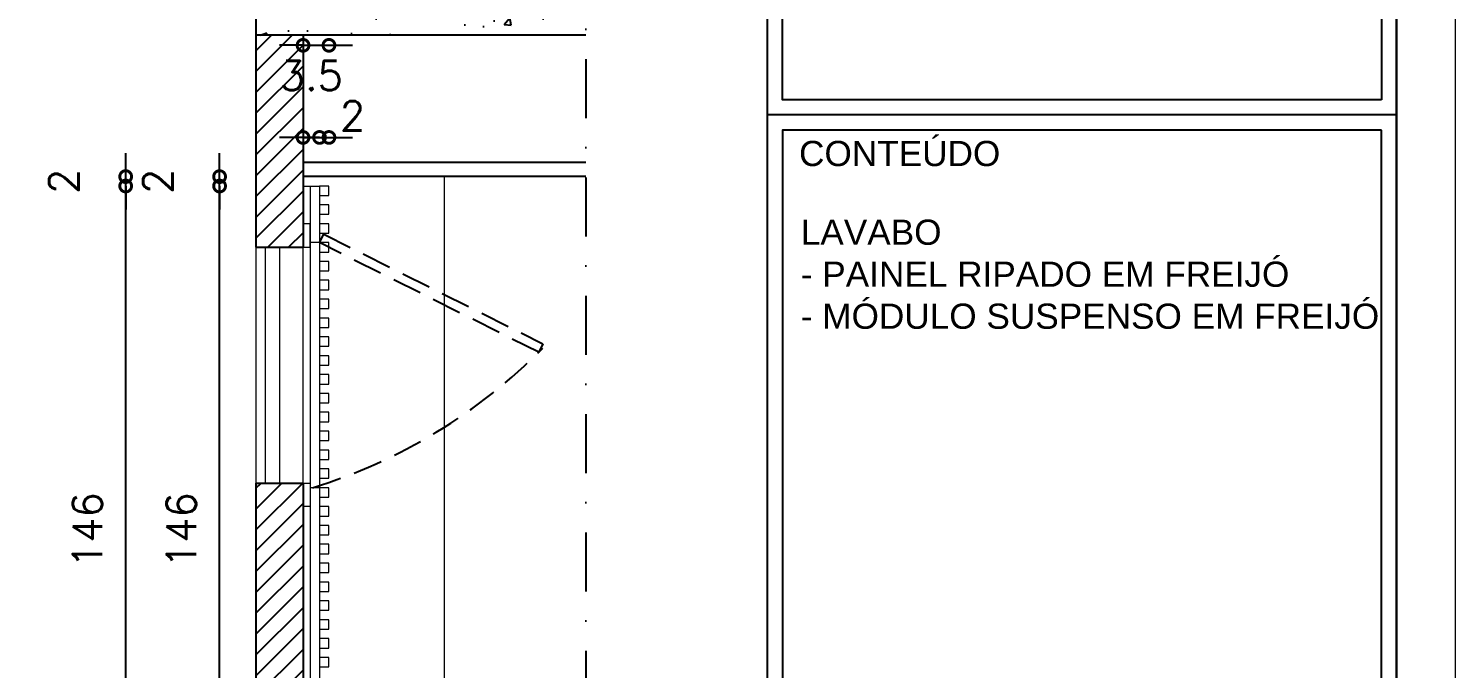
# Model space of a CAD drawing. Extents: x 126968 to 132038, y -1805 to 3860.
# Drawn here: x 129507.4 to 129810.2, y -548 to -412.3 of the extents above; entities that cross this region are included whole.
import ezdxf

# ---------------------------------------------------------------- set-up
doc = ezdxf.new("R2010")
doc.units = 0
doc.header["$MEASUREMENT"] = 0
doc.header["$PDMODE"] = 3
doc.linetypes.add('DASHDOT', pattern=[1, 0.5, -0.25, 0, -0.25])
doc.linetypes.add('HIDDEN', pattern=[0.375, 0.25, -0.125])
doc.layers.get('0').update_dxf_attribs({"linetype": 'CONTINUOUS'})
doc.layers.get('Defpoints').update_dxf_attribs({"linetype": 'CONTINUOUS'})
for name, color, linetype in [('ARQ-CARIMBO', 1, 'CONTINUOUS'), ('PENA01', 1, 'CONTINUOUS'), ('PENA02', 2, 'CONTINUOUS'), ('PENA06', 6, 'CONTINUOUS')]:
    doc.layers.add(name, color=color, linetype=linetype)
for name, color, linetype, lineweight in [('COTA', 8, 'CONTINUOUS', 5), ('PENA 02', 2, 'CONTINUOUS', 9), ('PENA 03', 3, 'CONTINUOUS', 15), ('PENA 04', 4, 'CONTINUOUS', 20), ('PENA 05', 5, 'CONTINUOUS', 25)]:
    doc.layers.add(name, color=color, linetype=linetype, lineweight=lineweight)
doc.layers.add('PROJEÇÃO', color=1, linetype='HIDDEN', transparency=0.51)
doc.styles.add('Arial', font='arial.ttf', dxfattribs={"height": 0.3125})
doc.styles.get("Standard").update_dxf_attribs({"font": 'romans.shx'})
doc.dimstyles.new('COTAS_1_25', dxfattribs={"dimscale": 25, "dimtxt": 0.25, "dimasz": 0.2, "dimexe": 0.1, "dimexo": 0.2, "dimgap": 0.2, "dimtad": 1, "dimdsep": 46, "dimtxsty": 'Standard', "dimblk1": 'DOTSMALL', "dimblk2": 'DOTSMALL', "dimsah": 1, "dimcen": 0.1, "dimdle": 0.1, "dimse1": 1, "dimse2": 1, "dimclrt": 2, "dimadec": 0, "dimazin": 0, "dimtfac": 1, "dimtmove": 2, "dimatfit": 3, "dimldrblk": 'DOTSMALL', "dimfxl": 1, "dimtolj": 1, "dimtzin": 0, "dimarcsym": 0})

# ---------------------------------------------------------------- blocks, each defined once
blk = doc.blocks.new('_DOTSMALL')
at = {"color": 0, "linetype": 'ByBlock', "const_width": 0.5}
blk.add_lwpolyline([(-0.0625, 0, 1), (0.0625, 0, 1)], format="xyb", close=True, dxfattribs=at)
blk = doc.blocks.new('*D16')
at = {"layer": 'COTA', "color": 0, "lineweight": -2, "transparency": 16777216}
for p, q in [((129547.96, -443.67), (129547.96, -438.67)), ((129547.96, -445.67), (129547.96, -443.67)), ((129547.96, -445.67), (129547.96, -450.67))]:
    blk.add_line(p, q, dxfattribs=at)
at = {"layer": 'Defpoints', "color": 0, "transparency": 16777216}
for p in [(129547.96, -443.67), (129565.67, -443.67), (129565.67, -445.67)]:
    blk.add_point(p, dxfattribs=at)
at = {"layer": 'COTA', "color": 0, "lineweight": -2, "transparency": 16777216, "xscale": 5, "yscale": 5, "zscale": 5}
for p, rotation in [((129547.96, -443.67), 270), ((129547.96, -445.67), 90)]:
    blk.add_blockref('_DOTSMALL', p, dxfattribs=dict(at, rotation=rotation))
at = {"layer": 'COTA', "color": 2, "transparency": 16777216, "insert": (129534.84, -444.67), "char_height": 6.25, "attachment_point": 5, "rotation": 90}
blk.add_mtext('\\A1;2', dxfattribs=at)
blk = doc.blocks.new('*D22')
at = {"layer": 'COTA', "color": 0, "lineweight": -2, "transparency": 16777216}
blk.add_line((129528.03, -594.17), (129528.03, -443.17), dxfattribs=at)
at = {"layer": 'Defpoints', "color": 0, "transparency": 16777216}
for p in [(129528.03, -445.67), (129565.67, -445.67), (129565.67, -591.67)]:
    blk.add_point(p, dxfattribs=at)
at = {"layer": 'COTA', "color": 0, "lineweight": -2, "transparency": 16777216, "xscale": 5, "yscale": 5, "zscale": 5}
for p, rotation in [((129528.03, -445.67), 90), ((129528.03, -591.67), 270)]:
    blk.add_blockref('_DOTSMALL', p, dxfattribs=dict(at, rotation=rotation))
at = {"layer": 'COTA', "color": 2, "transparency": 16777216, "insert": (129519.91, -518.67), "char_height": 6.25, "attachment_point": 5, "rotation": 90}
blk.add_mtext('\\A1;146', dxfattribs=at)
blk = doc.blocks.new('*D23')
at = {"layer": 'COTA', "color": 0, "lineweight": -2, "transparency": 16777216}
for p, q in [((129528.03, -443.67), (129528.03, -438.67)), ((129528.03, -445.67), (129528.03, -443.67)), ((129528.03, -445.67), (129528.03, -450.67))]:
    blk.add_line(p, q, dxfattribs=at)
at = {"layer": 'Defpoints', "color": 0, "transparency": 16777216}
for p in [(129528.03, -443.67), (129565.67, -443.67), (129565.67, -445.67)]:
    blk.add_point(p, dxfattribs=at)
at = {"layer": 'COTA', "color": 0, "lineweight": -2, "transparency": 16777216, "xscale": 5, "yscale": 5, "zscale": 5}
for p, rotation in [((129528.03, -443.67), 270), ((129528.03, -445.67), 90)]:
    blk.add_blockref('_DOTSMALL', p, dxfattribs=dict(at, rotation=rotation))
at = {"layer": 'COTA', "color": 2, "transparency": 16777216, "insert": (129514.91, -444.67), "char_height": 6.25, "attachment_point": 5, "rotation": 90}
blk.add_mtext('\\A1;2', dxfattribs=at)
blk = doc.blocks.new('*D25')
at = {"layer": 'COTA', "color": 0, "lineweight": -2, "transparency": 16777216}
blk.add_line((129547.96, -594.17), (129547.96, -443.17), dxfattribs=at)
at = {"layer": 'Defpoints', "color": 0, "transparency": 16777216}
for p in [(129547.96, -445.67), (129565.67, -445.67), (129565.67, -591.67)]:
    blk.add_point(p, dxfattribs=at)
at = {"layer": 'COTA', "color": 0, "lineweight": -2, "transparency": 16777216, "xscale": 5, "yscale": 5, "zscale": 5}
for p, rotation in [((129547.96, -445.67), 90), ((129547.96, -591.67), 270)]:
    blk.add_blockref('_DOTSMALL', p, dxfattribs=dict(at, rotation=rotation))
at = {"layer": 'COTA', "color": 2, "transparency": 16777216, "insert": (129539.84, -518.67), "char_height": 6.25, "attachment_point": 5, "rotation": 90}
blk.add_mtext('\\A1;146', dxfattribs=at)
blk = doc.blocks.new('*D93')
at = {"layer": 'COTA', "color": 0, "lineweight": -2, "transparency": 16777216}
for p, q in [((129565.67, -435.36), (129560.67, -435.36)), ((129565.67, -435.36), (129569.17, -435.36)), ((129569.17, -435.36), (129574.17, -435.36))]:
    blk.add_line(p, q, dxfattribs=at)
at = {"layer": 'Defpoints', "color": 0, "transparency": 16777216}
for p in [(129569.17, -435.36), (129565.67, -445.67), (129569.17, -445.67)]:
    blk.add_point(p, dxfattribs=at)
at = {"layer": 'COTA', "color": 0, "lineweight": -2, "transparency": 16777216, "xscale": 5, "yscale": 5, "zscale": 5}
blk.add_blockref('_DOTSMALL', (129565.67, -435.36), dxfattribs=at)
at = {"layer": 'COTA', "color": 0, "lineweight": -2, "transparency": 16777216, "xscale": 5, "yscale": 5, "zscale": 5, "rotation": 180}
blk.add_blockref('_DOTSMALL', (129569.17, -435.36), dxfattribs=at)
at = {"layer": 'COTA', "color": 2, "transparency": 16777216, "insert": (129567.42, -422.24), "char_height": 6.25, "attachment_point": 5}
blk.add_mtext('\\A1;3.5', dxfattribs=at)
blk = doc.blocks.new('*D94')
at = {"layer": 'COTA', "color": 0, "lineweight": -2, "transparency": 16777216}
for p, q in [((129569.17, -435.36), (129564.17, -435.36)), ((129569.17, -435.36), (129571.17, -435.36)), ((129571.17, -435.36), (129576.17, -435.36))]:
    blk.add_line(p, q, dxfattribs=at)
at = {"layer": 'Defpoints', "color": 0, "transparency": 16777216}
for p in [(129571.17, -435.36), (129569.17, -445.67), (129571.17, -445.67)]:
    blk.add_point(p, dxfattribs=at)
at = {"layer": 'COTA', "color": 0, "lineweight": -2, "transparency": 16777216, "xscale": 5, "yscale": 5, "zscale": 5}
blk.add_blockref('_DOTSMALL', (129569.17, -435.36), dxfattribs=at)
at = {"layer": 'COTA', "color": 0, "lineweight": -2, "transparency": 16777216, "xscale": 5, "yscale": 5, "zscale": 5, "rotation": 180}
blk.add_blockref('_DOTSMALL', (129571.17, -435.36), dxfattribs=at)
at = {"layer": 'COTA', "color": 2, "transparency": 16777216, "insert": (129576.17, -430.79), "char_height": 6.25, "attachment_point": 5}
blk.add_mtext('\\A1;2', dxfattribs=at)
blk = doc.blocks.new('*D95')
at = {"layer": 'COTA', "color": 0, "lineweight": -2, "transparency": 16777216}
for p, q in [((129565.67, -415.82), (129560.67, -415.82)), ((129565.67, -415.82), (129571.17, -415.82)), ((129571.17, -415.82), (129576.17, -415.82))]:
    blk.add_line(p, q, dxfattribs=at)
at = {"layer": 'Defpoints', "color": 0, "transparency": 16777216}
for p in [(129571.17, -415.82), (129565.67, -445.67), (129571.17, -445.67)]:
    blk.add_point(p, dxfattribs=at)
at = {"layer": 'COTA', "color": 0, "lineweight": -2, "transparency": 16777216, "xscale": 5, "yscale": 5, "zscale": 5}
blk.add_blockref('_DOTSMALL', (129565.67, -415.82), dxfattribs=at)
at = {"layer": 'COTA', "color": 0, "lineweight": -2, "transparency": 16777216, "xscale": 5, "yscale": 5, "zscale": 5, "rotation": 180}
blk.add_blockref('_DOTSMALL', (129571.17, -415.82), dxfattribs=at)
at = {"layer": 'COTA', "color": 2, "transparency": 16777216, "insert": (129568.42, -402.7), "char_height": 6.25, "attachment_point": 5}
blk.add_mtext('\\A1;5.5', dxfattribs=at)

msp = doc.modelspace()

# ---------------------------------------------------------------- hatches: boundary and pattern name
at = {"layer": 'PENA06'}
h = msp.add_hatch(dxfattribs=at)
h.set_pattern_fill('AR-CONC', color=256, scale=2.5)
h.set_pattern_definition([(50, (89948.35, -4138.623), (17.9315046, -1.5688034), [1.875, -20.625]), (355, (89948.35, -4138.623), (-3.468783, 18.804803), [1.5, -16.5]), (100.451444, (89949.844, -4138.754), (14.462721, 17.236), [1.593505, -17.528553]), (46.1842, (89948.35, -4133.623), (26.681033, -4.137982), [2.8125, -30.9375]), (96.635635, (89950.573, -4133.968), (23.366549, 24.352965), [2.390259, -26.292844]), (351.184164, (89948.35, -4133.623), (23.366549, 24.352965), [2.25, -24.75]), (21, (89950.85, -4134.873), (14.9226763, -10.065472), [1.875, -20.625]), (326, (89950.85, -4134.873), (6.082883, 18.128751), [1.5, -16.5]), (71.451445, (89952.093, -4135.712), (21.0055594, 8.063279), [1.593505, -17.528553]), (37.5, (89948.3493, -4138.623), (0.3039964, 8.3223463), [0, -16.3, 0, -16.75, 0, -16.5625]), (7.5, (89948.349, -4138.623), (6.5767384, 9.8602928), [0, -9.55, 0, -15.925, 0, -6.3125]), (327.5, (89942.774, -4138.623), (13.3455609, -0.5638718), [0, -6.25, 0, -19.5, 0, -25.875]), (317.5, (89940.274, -4138.623), (14.5796542, 2.5026246), [0, -8.125, 0, -12.95, 0, -18.375])])
h.paths.add_polyline_path([(129625.666, -403.672), (129555.666, -403.672), (129555.666, -413.672), (129625.666, -413.672)])
h.paths.add_polyline_path([(129625.666, -663.672), (129555.666, -663.672), (129555.666, -673.672), (129625.666, -673.672)])
h = msp.add_hatch(dxfattribs=at)
h.set_pattern_fill('ANSI31', color=256, scale=25)
h.set_pattern_definition([(45, (89948.3493, -4138.6232), (-2.2097087, 2.2097087), [])])
h.paths.add_polyline_path([(129565.666, -508.672), (129555.666, -508.672), (129555.666, -663.672), (129565.666, -663.672)])
h.paths.add_polyline_path([(129565.666, -413.672), (129555.666, -413.672), (129555.666, -458.672), (129565.666, -458.672), (129565.666, -453.672)])
h.paths.add_polyline_path([(129563.52, -422.446), (129570.812, -422.446), (129570.812, -413.071), (129563.52, -413.071)], flags=9)

# ---------------------------------------------------------------- linework, layer by layer
at = {"linetype": 'DASHDOT', "ltscale": 25}
msp.add_line((129625.666, -393.672), (129625.666, -683.672), dxfattribs=at)
at = {"layer": 'ARQ-CARIMBO', "color": 5}
msp.add_line((129797.743, -430.578), (129664.149, -430.578), dxfattribs=at)
at = {"layer": 'PENA 02', "ltscale": 25}
for p, q in [((129595.666, -593.672), (129595.666, -443.672)), ((129555.666, -458.672), (129555.666, -508.672)), ((129565.666, -508.672), (129565.666, -458.672)), ((129567.166, -458.672), (129567.166, -508.672))]:
    msp.add_line(p, q, dxfattribs=at)
at = {"layer": 'PENA 03'}
for p, q in [((129565.666, -445.672), (129569.166, -445.672)), ((129567.166, -445.672), (129567.166, -591.672)), ((129569.166, -445.672), (129569.166, -591.672)), ((129557.666, -458.672), (129557.666, -508.672)), ((129560.666, -458.672), (129560.666, -508.672)), ((129571.166, -457.672), (129567.166, -457.672)), ((129571.166, -509.672), (129567.166, -509.672))]:
    msp.add_line(p, q, dxfattribs=at)
for points in [[(129067.743, -755.203), (129810.243, -755.203), (129810.243, -230.203), (129067.743, -230.203)], [(129569.166, -447.672), (129571.166, -447.672), (129571.166, -445.672), (129569.166, -445.672)], [(129569.166, -451.672), (129571.166, -451.672), (129571.166, -449.672), (129569.166, -449.672)], [(129565.666, -458.672), (129567.166, -458.672), (129567.166, -453.672), (129565.666, -453.672)], [(129569.166, -455.672), (129571.166, -455.672), (129571.166, -453.672), (129569.166, -453.672)], [(129569.166, -459.672), (129571.166, -459.672), (129571.166, -457.672), (129569.166, -457.672)], [(129569.166, -463.672), (129571.166, -463.672), (129571.166, -461.672), (129569.166, -461.672)], [(129569.166, -467.672), (129571.166, -467.672), (129571.166, -465.672), (129569.166, -465.672)], [(129569.166, -471.672), (129571.166, -471.672), (129571.166, -469.672), (129569.166, -469.672)], [(129569.166, -475.672), (129571.166, -475.672), (129571.166, -473.672), (129569.166, -473.672)], [(129569.166, -479.672), (129571.166, -479.672), (129571.166, -477.672), (129569.166, -477.672)], [(129569.166, -483.672), (129571.166, -483.672), (129571.166, -481.672), (129569.166, -481.672)], [(129569.166, -487.672), (129571.166, -487.672), (129571.166, -485.672), (129569.166, -485.672)], [(129569.166, -491.672), (129571.166, -491.672), (129571.166, -489.672), (129569.166, -489.672)], [(129569.166, -495.672), (129571.166, -495.672), (129571.166, -493.672), (129569.166, -493.672)], [(129569.166, -499.672), (129571.166, -499.672), (129571.166, -497.672), (129569.166, -497.672)], [(129569.166, -503.672), (129571.166, -503.672), (129571.166, -501.672), (129569.166, -501.672)], [(129569.166, -507.672), (129571.166, -507.672), (129571.166, -505.672), (129569.166, -505.672)], [(129565.666, -508.672), (129567.166, -508.672), (129567.166, -513.672), (129565.666, -513.672)], [(129569.166, -511.672), (129571.166, -511.672), (129571.166, -509.672), (129569.166, -509.672)], [(129569.166, -515.672), (129571.166, -515.672), (129571.166, -513.672), (129569.166, -513.672)], [(129569.166, -519.672), (129571.166, -519.672), (129571.166, -517.672), (129569.166, -517.672)], [(129569.166, -523.672), (129571.166, -523.672), (129571.166, -521.672), (129569.166, -521.672)], [(129569.166, -527.672), (129571.166, -527.672), (129571.166, -525.672), (129569.166, -525.672)], [(129569.166, -531.672), (129571.166, -531.672), (129571.166, -529.672), (129569.166, -529.672)], [(129569.166, -535.672), (129571.166, -535.672), (129571.166, -533.672), (129569.166, -533.672)], [(129569.166, -539.672), (129571.166, -539.672), (129571.166, -537.672), (129569.166, -537.672)], [(129569.166, -543.672), (129571.166, -543.672), (129571.166, -541.672), (129569.166, -541.672)], [(129569.166, -547.672), (129571.166, -547.672), (129571.166, -545.672), (129569.166, -545.672)]]:
    msp.add_lwpolyline(points, close=True, dxfattribs=at)
at = {"layer": 'PENA 05'}
for p, q in [((129664.149, -245.921), (129664.149, -742.703)), ((129797.743, -742.703), (129797.743, -245.921))]:
    msp.add_line(p, q, dxfattribs=at)
msp.add_lwpolyline([(129110.243, -242.703), (129797.743, -242.703), (129797.743, -742.703), (129110.243, -742.703)], close=True, dxfattribs=at)
at = {"layer": 'PENA01'}
for points in [[(129794.537, -427.372), (129667.388, -427.372), (129667.388, -390.153), (129794.537, -390.153)], [(129794.537, -433.784), (129667.388, -433.784), (129667.388, -636.339), (129794.537, -636.339)]]:
    msp.add_lwpolyline(points, close=True, dxfattribs=at)
at = {"layer": 'PENA06'}
for p, q in [((129555.666, -403.672), (129555.666, -458.672)), ((129625.666, -413.672), (129555.666, -413.672)), ((129565.666, -413.672), (129565.666, -458.672)), ((129625.666, -440.672), (129565.666, -440.672)), ((129625.666, -443.672), (129565.666, -443.672)), ((129555.666, -458.672), (129565.666, -458.672)), ((129555.666, -508.672), (129565.666, -508.672)), ((129555.666, -508.672), (129555.666, -673.672)), ((129565.666, -508.672), (129565.666, -663.672))]:
    msp.add_line(p, q, dxfattribs=at)
at = {"layer": 'PROJEÇÃO', "ltscale": 25}
msp.add_lwpolyline([(129569.166, -457.672), (129570.061, -455.883), (129616.571, -479.138), (129615.676, -480.927)], close=True, dxfattribs=at)
msp.add_arc((129533.075, -397.432), 117.45, 287.12852, 315.30853, dxfattribs=at)

# ---------------------------------------------------------------- texts
at = {"layer": 'PENA 04', "color": 3, "insert": (129671.304, -452.792), "char_height": 5.34375, "width": 249.85444, "attachment_point": 1, "style": 'Arial'}
msp.add_mtext('LAVABO\\P- PAINEL RIPADO EM FREIJÓ\\P- MÓDULO SUSPENSO EM FREIJÓ', dxfattribs=at)
at = {"layer": 'PENA02', "color": 2, "style": 'Arial'}
msp.add_text('CONTEÚDO', height=5.3438, dxfattribs=at).set_placement((129670.936, -441.436))

# ---------------------------------------------------------------- dimensions: what is measured, and where the dimension line sits
at = {"layer": 'COTA'}
for base, p2, picture, middle in [((129571.166, -415.824), (129571.166, -445.672), '*D95', (129568.416, -402.699)), ((129569.166, -435.365), (129569.166, -445.672), '*D93', (129567.416, -422.24))]:
    dim = msp.add_linear_dim(base=base, p1=(129565.666, -445.672), p2=p2, dimstyle='COTAS_1_25', dxfattribs=at)
    dim.commit()
    dim.dimension.update_dxf_attribs({"geometry": picture, "text_midpoint": middle})
dim = msp.add_linear_dim(base=(129571.166, -435.365), p1=(129569.166, -445.672), p2=(129571.166, -445.672), dimstyle='COTAS_1_25', dxfattribs=at)
dim.commit()
dim.dimension.update_dxf_attribs({"geometry": '*D94', "text_midpoint": (129576.166, -430.789), "dimtype": 160})
for base, p1, p2, picture, middle in [((129528.033, -443.672), (129565.666, -445.672), (129565.666, -443.672), '*D23', (129514.908, -444.672)), ((129547.963, -443.672), (129565.666, -445.672), (129565.666, -443.672), '*D16', (129534.838, -444.672)), ((129528.033, -445.672), (129565.666, -591.672), (129565.666, -445.672), '*D22', (129519.908, -518.672)), ((129547.963, -445.672), (129565.666, -591.672), (129565.666, -445.672), '*D25', (129539.838, -518.672))]:
    dim = msp.add_linear_dim(base=base, p1=p1, p2=p2, angle=90, dimstyle='COTAS_1_25', dxfattribs=at)
    dim.commit()
    dim.dimension.update_dxf_attribs({"geometry": picture, "text_midpoint": middle})

doc.saveas('drawing.dxf')
